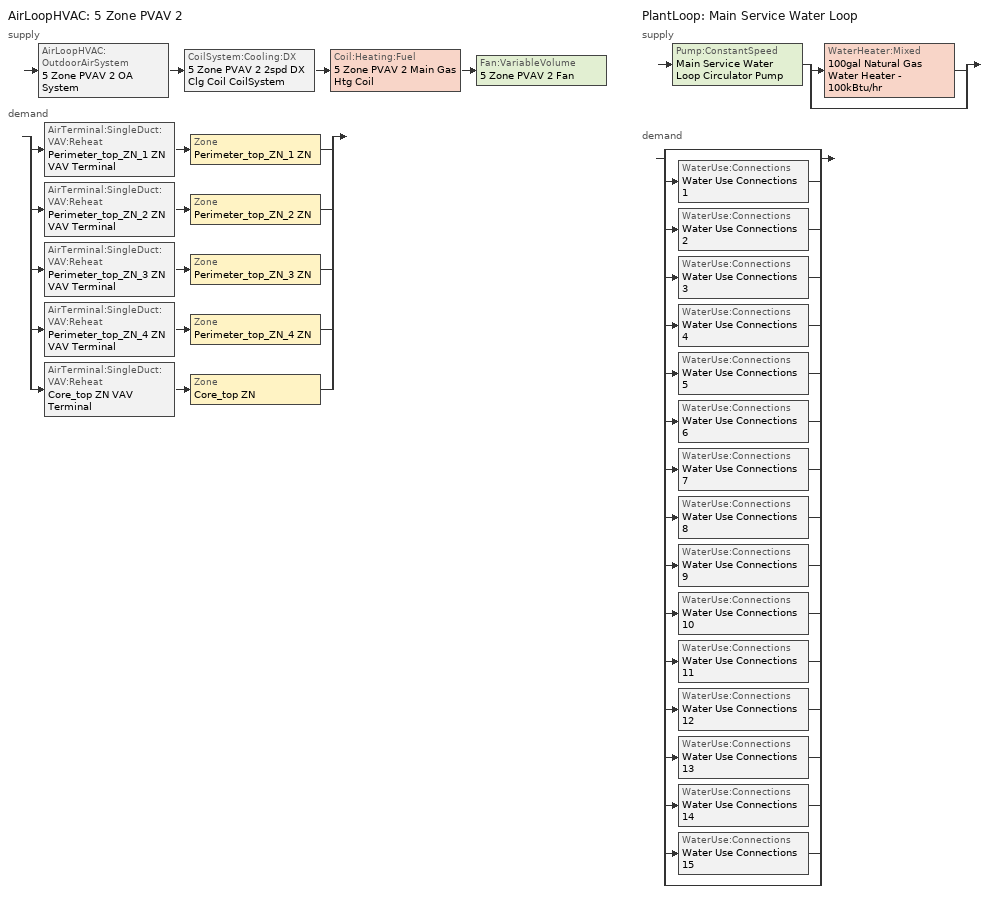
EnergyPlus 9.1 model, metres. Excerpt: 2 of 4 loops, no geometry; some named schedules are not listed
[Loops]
AirLoopHVAC '5 Zone PVAV 2'
 supply: AirLoopHVAC:OutdoorAirSystem '5 Zone PVAV 2 OA System' > CoilSystem:Cooling:DX '5 Zone PVAV 2 2spd DX Clg Coil CoilSystem' > Coil:Heating:Fuel '5 Zone PVAV 2 Main Gas Htg Coil' > Fan:VariableVolume '5 Zone PVAV 2 Fan'
 demand: split
  | AirTerminal:SingleDuct:VAV:Reheat 'Perimeter_top_ZN_1 ZN VAV Terminal' > Zone 'Perimeter_top_ZN_1 ZN'
  | AirTerminal:SingleDuct:VAV:Reheat 'Perimeter_top_ZN_2 ZN VAV Terminal' > Zone 'Perimeter_top_ZN_2 ZN'
  | AirTerminal:SingleDuct:VAV:Reheat 'Perimeter_top_ZN_3 ZN VAV Terminal' > Zone 'Perimeter_top_ZN_3 ZN'
  | AirTerminal:SingleDuct:VAV:Reheat 'Perimeter_top_ZN_4 ZN VAV Terminal' > Zone 'Perimeter_top_ZN_4 ZN'
  | AirTerminal:SingleDuct:VAV:Reheat 'Core_top ZN VAV Terminal' > Zone 'Core_top ZN'
PlantLoop 'Main Service Water Loop'
 supply: Pump:ConstantSpeed 'Main Service Water Loop Circulator Pump' > split
  | WaterHeater:Mixed '100gal Natural Gas Water Heater - 100kBtu/hr'
  | bypass
 demand: split
  | bypass
  | WaterUse:Connections 'Water Use Connections 1'
  | WaterUse:Connections 'Water Use Connections 2'
  | WaterUse:Connections 'Water Use Connections 3'
  | WaterUse:Connections 'Water Use Connections 4'
  | WaterUse:Connections 'Water Use Connections 5'
  | WaterUse:Connections 'Water Use Connections 6'
  | WaterUse:Connections 'Water Use Connections 7'
  | WaterUse:Connections 'Water Use Connections 8'
  | WaterUse:Connections 'Water Use Connections 9'
  | WaterUse:Connections 'Water Use Connections 10'
  | WaterUse:Connections 'Water Use Connections 11'
  | WaterUse:Connections 'Water Use Connections 12'
  | WaterUse:Connections 'Water Use Connections 13'
  | WaterUse:Connections 'Water Use Connections 14'
  | WaterUse:Connections 'Water Use Connections 15'
  | bypass
[ZoneControl:Thermostat] Control Object Type 1=ThermostatSetpoint:DualSetpoint
Name | Zone or ZoneList | Control Type Schedule | Control Name 1
Core_top ZN Thermostat | Core_top ZN | Core_top ZN Thermostat Schedule | Office WholeBuilding - Md Office Thermostat 3
Perimeter_top_ZN_1 ZN Thermostat | Perimeter_top_ZN_1 ZN | Perimeter_top_ZN_1 ZN Thermostat Schedule | Office WholeBuilding - Md Office Thermostat 12
Perimeter_top_ZN_2 ZN Thermostat | Perimeter_top_ZN_2 ZN | Perimeter_top_ZN_2 ZN Thermostat Schedule | Office WholeBuilding - Md Office Thermostat 13
Perimeter_top_ZN_3 ZN Thermostat | Perimeter_top_ZN_3 ZN | Perimeter_top_ZN_3 ZN Thermostat Schedule | Office WholeBuilding - Md Office Thermostat 14
Perimeter_top_ZN_4 ZN Thermostat | Perimeter_top_ZN_4 ZN | Perimeter_top_ZN_4 ZN Thermostat Schedule | Office WholeBuilding - Md Office Thermostat 15
[ThermostatSetpoint:DualSetpoint] Heating Setpoint Temperature Schedule=OfficeMedium HTGSETP_SCH_PACU_VAV_bot; Cooling Setpoint Temperature Schedule=OfficeMedium CLGSETP_SCH_NO_SETBACK
Office WholeBuilding - Md Office Thermostat 3; Office WholeBuilding - Md Office Thermostat 12; Office WholeBuilding - Md Office Thermostat 13; Office WholeBuilding - Md Office Thermostat 14; Office WholeBuilding - Md Office Thermostat 15
[AirTerminal:SingleDuct:VAV:Reheat] Availability Schedule=Always On Discrete; Maximum Air Flow Rate {m3/s}=Autosize; Zone Minimum Air Flow Input Method=Constant; Constant Minimum Air Flow Fraction=0.3; Fixed Minimum Air Flow Rate {m3/s}=0; Maximum Hot Water or Steam Flow Rate {m3/s}=Autosize; Minimum Hot Water or Steam Flow Rate {m3/s}=0; Convergence Tolerance=0.001; Damper Heating Action=Normal; Maximum Flow per Zone Floor Area During Reheat {m3/s-m2}=Autocalculate; Maximum Flow Fraction During Reheat=Autocalculate; Maximum Reheat Air Temperature {C}=50
Name | Reheat Coil
Core_top ZN VAV Terminal | Core_top ZN Electric Reheat Coil
Perimeter_top_ZN_1 ZN VAV Terminal | Perimeter_top_ZN_1 ZN Electric Reheat Coil
Perimeter_top_ZN_2 ZN VAV Terminal | Perimeter_top_ZN_2 ZN Electric Reheat Coil
Perimeter_top_ZN_3 ZN VAV Terminal | Perimeter_top_ZN_3 ZN Electric Reheat Coil
Perimeter_top_ZN_4 ZN VAV Terminal | Perimeter_top_ZN_4 ZN Electric Reheat Coil
[Coil:Heating:Electric] Availability Schedule=Always On Discrete; Efficiency=1; Nominal Capacity {W}=Autosize
Core_top ZN Electric Reheat Coil; Perimeter_top_ZN_1 ZN Electric Reheat Coil; Perimeter_top_ZN_2 ZN Electric Reheat Coil; Perimeter_top_ZN_3 ZN Electric Reheat Coil; Perimeter_top_ZN_4 ZN Electric Reheat Coil
[Zone equipment]
Core_top ZN: Core_top ZN VAV Terminal
Perimeter_top_ZN_1 ZN: Perimeter_top_ZN_1 ZN VAV Terminal
Perimeter_top_ZN_2 ZN: Perimeter_top_ZN_2 ZN VAV Terminal
Perimeter_top_ZN_3 ZN: Perimeter_top_ZN_3 ZN VAV Terminal
Perimeter_top_ZN_4 ZN: Perimeter_top_ZN_4 ZN VAV Terminal
[Sizing:Zone] Zone Cooling Design Supply Air Temperature Input Method=SupplyAirTemperature; Zone Cooling Design Supply Air Temperature {C}=12.7778; Zone Cooling Design Supply Air Temperature Difference {deltaC}=11.11; Zone Heating Design Supply Air Temperature Input Method=SupplyAirTemperature; Zone Heating Design Supply Air Temperature {C}=50; Zone Heating Design Supply Air Temperature Difference {deltaC}=11.11; Zone Cooling Design Supply Air Humidity Ratio {kgWater/kgDryAir}=0.0085; Zone Heating Design Supply Air Humidity Ratio {kgWater/kgDryAir}=0.008; Design Specification Outdoor Air Object=Office WholeBuilding - Md Office Ventilation; Cooling Design Air Flow Method=DesignDay; Cooling Design Air Flow Rate {m3/s}=0; Cooling Minimum Air Flow per Zone Floor Area {m3/s-m2}=0.000762; Cooling Minimum Air Flow {m3/s}=0; Cooling Minimum Air Flow Fraction=0; Heating Design Air Flow Method=DesignDay; Heating Design Air Flow Rate {m3/s}=0; Heating Maximum Air Flow per Zone Floor Area {m3/s-m2}=0.002032; Heating Maximum Air Flow {m3/s}=0.141576; Heating Maximum Air Flow Fraction=0.3; Account for Dedicated Outdoor Air System=No
Name | Design Specification Zone Air Distribution Object
Core_top ZN | Core_top ZN Design Spec Zone Air Dist
Perimeter_top_ZN_1 ZN | Perimeter_top_ZN_1 ZN Design Spec Zone Air Dist
Perimeter_top_ZN_2 ZN | Perimeter_top_ZN_2 ZN Design Spec Zone Air Dist
Perimeter_top_ZN_3 ZN | Perimeter_top_ZN_3 ZN Design Spec Zone Air Dist
Perimeter_top_ZN_4 ZN | Perimeter_top_ZN_4 ZN Design Spec Zone Air Dist
[DesignSpecification:ZoneAirDistribution] Zone Air Distribution Effectiveness in Cooling Mode=1; Zone Air Distribution Effectiveness in Heating Mode=1
Core_top ZN Design Spec Zone Air Dist; Perimeter_top_ZN_1 ZN Design Spec Zone Air Dist; Perimeter_top_ZN_2 ZN Design Spec Zone Air Dist; Perimeter_top_ZN_3 ZN Design Spec Zone Air Dist; Perimeter_top_ZN_4 ZN Design Spec Zone Air Dist
[Controller:MechanicalVentilation]
5 Zone PVAV 2 Ventilation Controller: Availability Schedule=OfficeMedium MinOA_MotorizedDamper_Sched; Demand Controlled Ventilation=No; System Outdoor Air Method=ZoneSum; Zone Name 1=Core_top ZN; Design Specification Outdoor Air Object Name 1=Office WholeBuilding - Md Office Ventilation; Design Specification Zone Air Distribution Object Name 1=Core_top ZN Design Spec Zone Air Dist; Zone Name 2=Perimeter_top_ZN_1 ZN; Design Specification Outdoor Air Object Name 2=Office WholeBuilding - Md Office Ventilation; Design Specification Zone Air Distribution Object Name 2=Perimeter_top_ZN_1 ZN Design Spec Zone Air Dist; Zone Name 3=Perimeter_top_ZN_2 ZN; Design Specification Outdoor Air Object Name 3=Office WholeBuilding - Md Office Ventilation; Design Specification Zone Air Distribution Object Name 3=Perimeter_top_ZN_2 ZN Design Spec Zone Air Dist; Zone Name 4=Perimeter_top_ZN_3 ZN; Design Specification Outdoor Air Object Name 4=Office WholeBuilding - Md Office Ventilation; Design Specification Zone Air Distribution Object Name 4=Perimeter_top_ZN_3 ZN Design Spec Zone Air Dist; Zone Name 5=Perimeter_top_ZN_4 ZN; Design Specification Outdoor Air Object Name 5=Office WholeBuilding - Md Office Ventilation; Design Specification Zone Air Distribution Object Name 5=Perimeter_top_ZN_4 ZN Design Spec Zone Air Dist
[DesignSpecification:OutdoorAir]
Office WholeBuilding - Md Office Ventilation: Outdoor Air Method=Sum; Outdoor Air Flow per Person {m3/s-person}=0; Outdoor Air Flow per Zone Floor Area {m3/s-m2}=0.0004318; Outdoor Air Flow per Zone {m3/s}=0; Outdoor Air Flow Air Changes per Hour {1/hr}=0
[AirLoopHVAC]
5 Zone PVAV 2: Design Supply Air Flow Rate {m3/s}=AutoSize
[Sizing:System]
5 Zone PVAV 2: Type of Load to Size On=Sensible; Design Outdoor Air Flow Rate {m3/s}=Autosize; Central Heating Maximum System Air Flow Ratio=0.3; Preheat Design Temperature {C}=7.22222; Preheat Design Humidity Ratio {kgWater/kgDryAir}=0.008; Precool Design Temperature {C}=12.7778; Precool Design Humidity Ratio {kgWater/kgDryAir}=0.008; Central Cooling Design Supply Air Temperature {C}=12.7778; Central Heating Design Supply Air Temperature {C}=12.7778; Type of Zone Sum to Use=Coincident; 100% Outdoor Air in Cooling=No; 100% Outdoor Air in Heating=No; Central Cooling Design Supply Air Humidity Ratio {kgWater/kgDryAir}=0.0085; Central Heating Design Supply Air Humidity Ratio {kgWater/kgDryAir}=0.008; Cooling Supply Air Flow Rate Method=DesignDay; Cooling Supply Air Flow Rate {m3/s}=0; Cooling Supply Air Flow Rate Per Floor Area {m3/s-m2}=0.00996765; Cooling Fraction of Autosized Cooling Supply Air Flow Rate=1; Cooling Supply Air Flow Rate Per Unit Cooling Capacity {m3/s-W}=3.94755e-05; Heating Supply Air Flow Rate Method=DesignDay; Heating Supply Air Flow Rate {m3/s}=0; Heating Supply Air Flow Rate Per Floor Area {m3/s-m2}=0.00996765; Heating Fraction of Autosized Heating Supply Air Flow Rate=1; Heating Fraction of Autosized Cooling Supply Air Flow Rate=1; Heating Supply Air Flow Rate Per Unit Heating Capacity {m3/s-W}=3.15882e-05; System Outdoor Air Method=ZoneSum; Zone Maximum Outdoor Air Fraction=1; Cooling Design Capacity Method=CoolingDesignCapacity; Cooling Design Capacity {W}=Autosize; Cooling Design Capacity Per Floor Area {W/m2}=234.7; Fraction of Autosized Cooling Design Capacity=1; Heating Design Capacity Method=HeatingDesignCapacity; Heating Design Capacity {W}=Autosize; Heating Design Capacity Per Floor Area {W/m2}=157; Fraction of Autosized Heating Design Capacity=1; Central Cooling Capacity Control Method=OnOff
[Controller:OutdoorAir]
Controller Outdoor Air 3: Minimum Outdoor Air Flow Rate {m3/s}=Autosize; Maximum Outdoor Air Flow Rate {m3/s}=Autosize; Economizer Control Type=NoEconomizer; Economizer Control Action Type=ModulateFlow; Economizer Maximum Limit Dry-Bulb Temperature {C}=28; Economizer Maximum Limit Enthalpy {J/kg}=64000; Lockout Type=NoLockout; Minimum Limit Type=FixedMinimum; Minimum Outdoor Air Schedule=OfficeMedium MinOA_MotorizedDamper_Sched; Mechanical Ventilation Controller=5 Zone PVAV 2 Ventilation Controller; High Humidity Control=No; Control High Indoor Humidity Based on Outdoor Humidity Ratio=Yes; Heat Recovery Bypass Control Type=BypassWhenWithinEconomizerLimits
[SetpointManager:MixedAir] Control Variable=Temperature
Node 78 OS Default SPM; Node 75 OS Default SPM; Node 74 OS Default SPM
[CoilSystem:Cooling:DX]
5 Zone PVAV 2 2spd DX Clg Coil CoilSystem: Availability Schedule=Always On Discrete; Cooling Coil=5 Zone PVAV 2 2spd DX Clg Coil
[Coil:Cooling:DX:TwoSpeed]
5 Zone PVAV 2 2spd DX Clg Coil: Availability Schedule=Always On Discrete; High Speed Gross Rated Total Cooling Capacity {W}=Autosize; High Speed Rated Sensible Heat Ratio=Autosize; High Speed Gross Rated Cooling COP {W/W}=3; High Speed Rated Air Flow Rate {m3/s}=Autosize; Total Cooling Capacity Function of Temperature Curve=Curve Biquadratic 9; Total Cooling Capacity Function of Flow Fraction Curve=Curve Quadratic 7; Energy Input Ratio Function of Temperature Curve=Curve Biquadratic 10; Energy Input Ratio Function of Flow Fraction Curve=Curve Quadratic 8; Part Load Fraction Correlation Curve=Curve Quadratic 9; Low Speed Gross Rated Total Cooling Capacity {W}=Autosize; Low Speed Gross Rated Sensible Heat Ratio=0.69; Low Speed Gross Rated Cooling COP {W/W}=3; Low Speed Rated Air Flow Rate {m3/s}=Autosize; Low Speed Total Cooling Capacity Function of Temperature Curve=Curve Biquadratic 11; Low Speed Energy Input Ratio Function of Temperature Curve=Curve Biquadratic 12; Condenser Type=AirCooled; High Speed Evaporative Condenser Effectiveness=0; High Speed Evaporative Condenser Air Flow Rate {m3/s}=Autosize; High Speed Evaporative Condenser Pump Rated Power Consumption {W}=Autosize; Low Speed Evaporative Condenser Effectiveness=0; Low Speed Evaporative Condenser Air Flow Rate {m3/s}=Autosize; Low Speed Evaporative Condenser Pump Rated Power Consumption {W}=Autosize; Basin Heater Capacity {W/K}=10; Basin Heater Setpoint Temperature {C}=2
[Coil:Heating:Fuel]
5 Zone PVAV 2 Main Gas Htg Coil: Availability Schedule=Always On Discrete; Fuel Type=NaturalGas; Burner Efficiency=0.8; Nominal Capacity {W}=AutoSize; Parasitic Electric Load {W}=0; Parasitic Fuel Load {W}=0
[Fan:VariableVolume]
5 Zone PVAV 2 Fan: Availability Schedule=OfficeMedium HVACOperationSchd; Fan Total Efficiency=0.6045; Pressure Rise {Pa}=1017.592; Maximum Flow Rate {m3/s}=AutoSize; Fan Power Minimum Flow Rate Input Method=FixedFlowRate; Fan Power Minimum Flow Fraction=0; Fan Power Minimum Air Flow Rate {m3/s}=0; Motor Efficiency=0.93; Motor In Airstream Fraction=1; Fan Power Coefficient 1=0.0407599; Fan Power Coefficient 2=0.088045; Fan Power Coefficient 3=-0.0729261; Fan Power Coefficient 4=0.94374; Fan Power Coefficient 5=0
[SetpointManager:Scheduled] Control Variable=Temperature
Name | Schedule
5 Zone PVAV 2 Supply Air Setpoint Manager | Supply Air Temp - 55.0F 2
Service hot water setpoint manager | Service Water Loop Temp - 140F
[PlantLoop]
Main Service Water Loop: Fluid Type=Water; Plant Equipment Operation Scheme=Main Service Water Loop Operation Schemes; Maximum Loop Temperature {C}=60; Minimum Loop Temperature {C}=10; Maximum Loop Flow Rate {m3/s}=Autosize; Minimum Loop Flow Rate {m3/s}=0; Plant Loop Volume {m3}=Autocalculate; Load Distribution Scheme=Optimal; Plant Loop Demand Calculation Scheme=SingleSetpoint
[Sizing:Plant]
Main Service Water Loop: Loop Type=Heating; Design Loop Exit Temperature {C}=60; Loop Design Temperature Difference {deltaC}=5; Sizing Option=NonCoincident; Zone Timesteps in Averaging Window=1; Coincident Sizing Factor Mode=None
[Pump:ConstantSpeed]
Main Service Water Loop Circulator Pump: Design Flow Rate {m3/s}=Autosize; Design Pump Head {Pa}=29891; Design Power Consumption {W}=Autosize; Motor Efficiency=0.3; Fraction of Motor Inefficiencies to Fluid Stream=0; Pump Control Type=Intermittent; Design Power Sizing Method=PowerPerFlowPerPressure; Design Electric Power per Unit Flow Rate {W/(m3/s)}=348701.1; Design Shaft Power per Unit Flow Rate per Unit Head=1.28205
[WaterHeater:Mixed]
100gal Natural Gas Water Heater - 100kBtu/hr: Tank Volume {m3}=0.378541; Setpoint Temperature Schedule=Service Water Loop Temp - 140F; Deadband Temperature Difference {deltaC}=2; Maximum Temperature Limit {C}=60; Heater Control Type=Cycle; Heater Maximum Capacity {W}=29307.1; Heater Ignition Minimum Flow Rate {m3/s}=0; Heater Ignition Delay {s}=0; Heater Fuel Type=NaturalGas; Heater Thermal Efficiency=0.78; Off Cycle Parasitic Fuel Consumption Rate {W}=2003.43; Off Cycle Parasitic Fuel Type=NaturalGas; Off Cycle Parasitic Heat Fraction to Tank=0.8; On Cycle Parasitic Fuel Consumption Rate {W}=2003.43; On Cycle Parasitic Fuel Type=NaturalGas; On Cycle Parasitic Heat Fraction to Tank=0; Ambient Temperature Indicator=Zone; Ambient Temperature Zone=Core_bottom ZN; Off Cycle Loss Coefficient to Ambient Temperature {W/K}=6; Off Cycle Loss Fraction to Zone=1; On Cycle Loss Coefficient to Ambient Temperature {W/K}=6; On Cycle Loss Fraction to Zone=1; Use Side Effectiveness=1; Source Side Effectiveness=1; Use Side Design Flow Rate {m3/s}=Autosize; Source Side Design Flow Rate {m3/s}=Autosize; Indirect Water Heating Recovery Time {hr}=1.5; Source Side Flow Control Mode=IndirectHeatPrimarySetpoint
[WaterUse:Connections]
Name | Water Use Equipment Name 1
Water Use Connections 1 | Core_bottom Service Water Use 0.17gpm
Water Use Connections 2 | Core_mid Service Water Use 0.17gpm
Water Use Connections 3 | Core_top Service Water Use 0.17gpm
Water Use Connections 4 | Perimeter_bot_ZN_1 Service Water Use 0.04gpm
Water Use Connections 5 | Perimeter_bot_ZN_2 Service Water Use 0.02gpm
Water Use Connections 6 | Perimeter_bot_ZN_3 Service Water Use 0.04gpm
Water Use Connections 7 | Perimeter_bot_ZN_4 Service Water Use 0.02gpm
Water Use Connections 8 | Perimeter_mid_ZN_1 Service Water Use 0.04gpm
Water Use Connections 9 | Perimeter_mid_ZN_2 Service Water Use 0.02gpm
Water Use Connections 10 | Perimeter_mid_ZN_3 Service Water Use 0.04gpm
Water Use Connections 11 | Perimeter_mid_ZN_4 Service Water Use 0.02gpm
Water Use Connections 12 | Perimeter_top_ZN_1 Service Water Use 0.04gpm
Water Use Connections 13 | Perimeter_top_ZN_2 Service Water Use 0.02gpm
Water Use Connections 14 | Perimeter_top_ZN_3 Service Water Use 0.04gpm
Water Use Connections 15 | Perimeter_top_ZN_4 Service Water Use 0.02gpm
[WaterUse:Equipment] Flow Rate Fraction Schedule=OfficeMedium BLDG_SWH_SCH; Sensible Fraction Schedule=Fraction Sensible - 0.2; Latent Fraction Schedule=Fraction Latent - 0.05
Name | Peak Flow Rate {m3/s} | Target Temperature Schedule
Core_bottom Service Water Use 0.17gpm | 1.05864e-05 | Mixed Water At Faucet Temp - 140F
Core_mid Service Water Use 0.17gpm | 1.05864e-05 | Mixed Water At Faucet Temp - 140F 1
Core_top Service Water Use 0.17gpm | 1.05864e-05 | Mixed Water At Faucet Temp - 140F 2
Perimeter_bot_ZN_1 Service Water Use 0.04gpm | 2.23171e-06 | Mixed Water At Faucet Temp - 140F 3
Perimeter_bot_ZN_2 Service Water Use 0.02gpm | 1.41286e-06 | Mixed Water At Faucet Temp - 140F 4
Perimeter_bot_ZN_3 Service Water Use 0.04gpm | 2.23171e-06 | Mixed Water At Faucet Temp - 140F 5
Perimeter_bot_ZN_4 Service Water Use 0.02gpm | 1.41277e-06 | Mixed Water At Faucet Temp - 140F 6
Perimeter_mid_ZN_1 Service Water Use 0.04gpm | 2.23171e-06 | Mixed Water At Faucet Temp - 140F 7
Perimeter_mid_ZN_2 Service Water Use 0.02gpm | 1.41286e-06 | Mixed Water At Faucet Temp - 140F 8
Perimeter_mid_ZN_3 Service Water Use 0.04gpm | 2.23171e-06 | Mixed Water At Faucet Temp - 140F 9
Perimeter_mid_ZN_4 Service Water Use 0.02gpm | 1.41277e-06 | Mixed Water At Faucet Temp - 140F 10
Perimeter_top_ZN_1 Service Water Use 0.04gpm | 2.23171e-06 | Mixed Water At Faucet Temp - 140F 11
Perimeter_top_ZN_2 Service Water Use 0.02gpm | 1.41286e-06 | Mixed Water At Faucet Temp - 140F 12
Perimeter_top_ZN_3 Service Water Use 0.04gpm | 2.23171e-06 | Mixed Water At Faucet Temp - 140F 13
Perimeter_top_ZN_4 Service Water Use 0.02gpm | 1.41277e-06 | Mixed Water At Faucet Temp - 140F 14
[PlantEquipmentOperationSchemes]
Main Service Water Loop Operation Schemes: Control Scheme Object Type 1=PlantEquipmentOperation:HeatingLoad; Control Scheme Name 1=Main Service Water Loop Heating Operation Scheme; Control Scheme Schedule Name 1=Always On Discrete
[PlantEquipmentOperation:HeatingLoad]
Main Service Water Loop Heating Operation Scheme: Load Range Lower Limit 1 {W}=0; Load Range Upper Limit 1 {W}=1000000000; Range Equipment List Name 1=Main Service Water Loop Heating Equipment List
[PlantEquipmentList]
Main Service Water Loop Heating Equipment List: WaterHeater:Mixed, 100gal Natural Gas Water Heater - 100kBtu/hr
[Schedule:Compact]
Core_top ZN Thermostat Schedule; Perimeter_top_ZN_1 ZN Thermostat Schedule; Perimeter_top_ZN_2 ZN Thermostat Schedule; Perimeter_top_ZN_3 ZN Thermostat Schedule; Perimeter_top_ZN_4 ZN Thermostat Schedule: Through: 12/31, For: AllDays, Until: 24:00, 4
[Schedule:Week:Daily]
OfficeMedium MinOA_MotorizedDamper_Sched Week Rule - Jan1-Dec31: OfficeMedium MinOA_MotorizedDamper_Sched Default, OfficeMedium MinOA_MotorizedDamper_Sched SmrDsn|Wkdy Day, OfficeMedium MinOA_MotorizedDamper_Sched SmrDsn|Wkdy Day, OfficeMedium MinOA_MotorizedDamper_Sched SmrDsn|Wkdy Day, OfficeMedium MinOA_MotorizedDamper_Sched SmrDsn|Wkdy Day, OfficeMedium MinOA_MotorizedDamper_Sched SmrDsn|Wkdy Day, OfficeMedium MinOA_MotorizedDamper_Sched WntrDsn|Sat Day, OfficeMedium MinOA_MotorizedDamper_Sched Default, OfficeMedium MinOA_MotorizedDamper_Sched Summer Design Day, OfficeMedium MinOA_MotorizedDamper_Sched Winter Design Day, OfficeMedium MinOA_MotorizedDamper_Sched Default, OfficeMedium MinOA_MotorizedDamper_Sched Default
[Schedule:Year]
OfficeMedium HTGSETP_SCH_PACU_VAV_bot: OfficeMedium HTGSETP_SCH_PACU_VAV_bot Week Rule - Jan1-Dec31, 1, 1, 12, 31
OfficeMedium CLGSETP_SCH_NO_SETBACK: OfficeMedium CLGSETP_SCH_NO_SETBACK Week Rule - Jan1-Dec31, 1, 1, 12, 31
OfficeMedium MinOA_MotorizedDamper_Sched: OfficeMedium MinOA_MotorizedDamper_Sched Week Rule - Jan1-Dec31, 1, 1, 12, 31
Fraction Latent - 0.05: Fraction Latent - 0.05 Week Rule - Jan1-Dec31, 1, 1, 12, 31
Fraction Sensible - 0.2: Fraction Sensible - 0.2 Week Rule - Jan1-Dec31, 1, 1, 12, 31
Mixed Water At Faucet Temp - 140F: Mixed Water At Faucet Temp - 140F Week Rule - Jan1-Dec31, 1, 1, 12, 31
Mixed Water At Faucet Temp - 140F 1: Mixed Water At Faucet Temp - 140F 1 Week Rule - Jan1-Dec31, 1, 1, 12, 31
Mixed Water At Faucet Temp - 140F 10: Mixed Water At Faucet Temp - 140F 10 Week Rule - Jan1-Dec31, 1, 1, 12, 31
Mixed Water At Faucet Temp - 140F 11: Mixed Water At Faucet Temp - 140F 11 Week Rule - Jan1-Dec31, 1, 1, 12, 31
Mixed Water At Faucet Temp - 140F 12: Mixed Water At Faucet Temp - 140F 12 Week Rule - Jan1-Dec31, 1, 1, 12, 31
Mixed Water At Faucet Temp - 140F 13: Mixed Water At Faucet Temp - 140F 13 Week Rule - Jan1-Dec31, 1, 1, 12, 31
Mixed Water At Faucet Temp - 140F 14: Mixed Water At Faucet Temp - 140F 14 Week Rule - Jan1-Dec31, 1, 1, 12, 31
Mixed Water At Faucet Temp - 140F 2: Mixed Water At Faucet Temp - 140F 2 Week Rule - Jan1-Dec31, 1, 1, 12, 31
Mixed Water At Faucet Temp - 140F 3: Mixed Water At Faucet Temp - 140F 3 Week Rule - Jan1-Dec31, 1, 1, 12, 31
Mixed Water At Faucet Temp - 140F 4: Mixed Water At Faucet Temp - 140F 4 Week Rule - Jan1-Dec31, 1, 1, 12, 31
Mixed Water At Faucet Temp - 140F 5: Mixed Water At Faucet Temp - 140F 5 Week Rule - Jan1-Dec31, 1, 1, 12, 31
Mixed Water At Faucet Temp - 140F 6: Mixed Water At Faucet Temp - 140F 6 Week Rule - Jan1-Dec31, 1, 1, 12, 31
Mixed Water At Faucet Temp - 140F 7: Mixed Water At Faucet Temp - 140F 7 Week Rule - Jan1-Dec31, 1, 1, 12, 31
Mixed Water At Faucet Temp - 140F 8: Mixed Water At Faucet Temp - 140F 8 Week Rule - Jan1-Dec31, 1, 1, 12, 31
Mixed Water At Faucet Temp - 140F 9: Mixed Water At Faucet Temp - 140F 9 Week Rule - Jan1-Dec31, 1, 1, 12, 31
OfficeMedium BLDG_SWH_SCH: OfficeMedium BLDG_SWH_SCH Week Rule - Jan1-Dec31, 1, 1, 12, 31
OfficeMedium HVACOperationSchd: OfficeMedium HVACOperationSchd Week Rule - Jan1-Dec31, 1, 1, 12, 31
Service Water Loop Temp - 140F: Service Water Loop Temp - 140F Week Rule - Jan1-Dec31, 1, 1, 12, 31
Supply Air Temp - 55.0F 2: Supply Air Temp - 55.0F 2 Week Rule - Jan1-Dec31, 1, 1, 12, 31
[Schedule:Constant]
Always On Discrete: Hourly Value=1
[Curve:Biquadratic] Minimum Value of x {BasedOnField A2}=17; Maximum Value of x {BasedOnField A2}=22; Minimum Value of y {BasedOnField A3}=13; Maximum Value of y {BasedOnField A3}=46
Name | Coefficient1 Constant | Coefficient2 x | Coefficient3 x**2 | Coefficient4 y | Coefficient5 y**2 | Coefficient6 x*y
Curve Biquadratic 9; Curve Biquadratic 11 | 0.42415 | 0.04426 | -0.00042 | 0.00333 | -8e-05 | -0.00021
Curve Biquadratic 10; Curve Biquadratic 12 | 1.23649 | -0.02431 | 0.00057 | -0.01434 | 0.00063 | -0.00038
[Curve:Quadratic]
Name | Coefficient1 Constant | Coefficient2 x | Coefficient3 x**2 | Minimum Value of x {BasedOnField A2} | Maximum Value of x {BasedOnField A2}
Curve Quadratic 7 | 0.77136 | 0.34053 | -0.11088 | 0.75918 | 1.13877
Curve Quadratic 8 | 1.2055 | -0.32953 | 0.12308 | 0.75918 | 1.13877
Curve Quadratic 9 | 0.771 | 0.229 | 0 | 0 | 1
